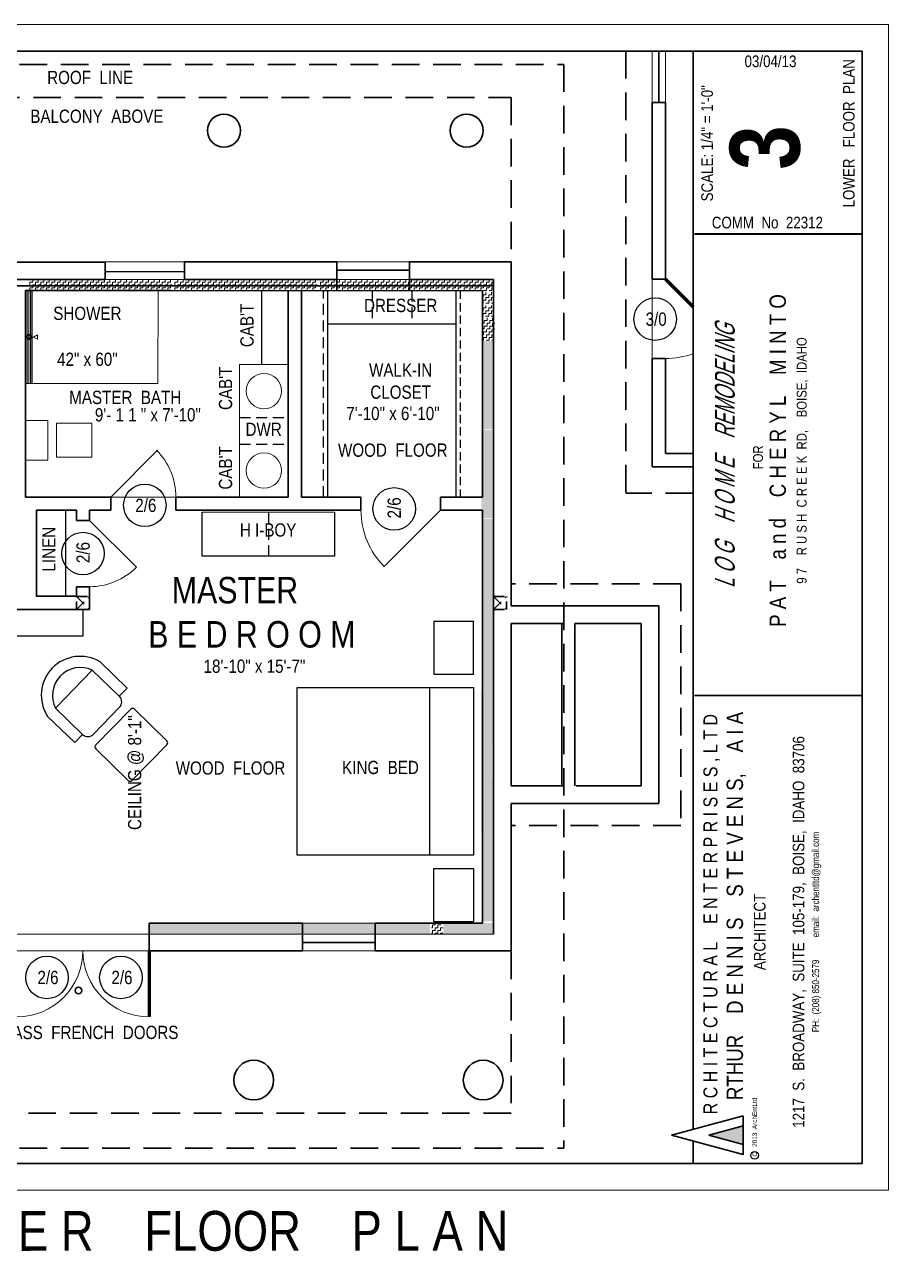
# Model space of a CAD drawing. Header units: inches. Extents: x -243 to 1912, y 329 to 1529.
# Drawn here: x 181 to 573, y 329 to 885 of the extents above; entities that cross this region are included whole.
import ezdxf

# ---------------------------------------------------------------- set-up
doc = ezdxf.new("R2010")
doc.units = ezdxf.units.IN
doc.header["$MEASUREMENT"] = 0
doc.linetypes.add('DOT', pattern=[0.25, 0, -0.25])
doc.linetypes.add('HIDDEN', pattern=[0.375, 0.25, -0.125])
for name, color, linetype, lineweight in [('BUILT-INS', 36, 'Continuous', 25), ('COUNTERTOPS', 7, 'Continuous', 20), ('DOORS', 7, 'Continuous', 60), ('DRIVEWAY', 7, 'DOT', 30), ('FOUNDATION', 7, 'Continuous', 30), ('FURNITURE', 36, 'Continuous', 25), ('PLUMBING', 5, 'Continuous', 20), ('ROOF', 7, 'HIDDEN', 30), ('WALL FRAMING', 7, 'Continuous', 30), ('WALLS', 7, 'Continuous', 30), ('WINDOWS', 5, 'Continuous', 30)]:
    doc.layers.add(name, color=color, linetype=linetype, lineweight=lineweight)
for name, color, linetype in [('LLPLUMBING', 102, 'Continuous'), ('TEXT', 7, 'Continuous'), ('TEXT80', 15, 'Continuous'), ('TITLE BLOCK', 7, 'Continuous'), ('TITLE_BLOCK', 250, 'Continuous')]:
    doc.layers.add(name, color=color, linetype=linetype)
doc.styles.add('ARCH ENT', font='technical.ttf', dxfattribs={"height": 2})
doc.styles.add('ARCHENT', font='technical.ttf', dxfattribs={"height": 6})
doc.styles.add('EXIST', font='romans.shx', dxfattribs={"width": 0.75, "oblique": 20, "height": 12})

msp = doc.modelspace()

# ---------------------------------------------------------------- hatches: boundary and pattern name
at = {"layer": 'TITLE_BLOCK', "linetype": 'Continuous', "ltscale": 0.5}
msp.add_hatch(color=1, dxfattribs=at).paths.add_polyline_path([(506.87, 386.07), (491.29, 381.84), (506.87, 377.61)])
at = {"layer": 'WALLS', "linetype": 'Continuous', "lineweight": 20, "ltscale": 20}
h = msp.add_hatch(dxfattribs=at)
h.set_pattern_fill('ZIGZAG', color=46, scale=10, style=0)
h.set_pattern_definition([(0, (72.3783, -0.5), (1.25, 1.25), [1.25, -1.25]), (90, (73.6283, -0.5), (-1.25, 1.25), [1.25, -1.25])])
h.paths.add_polyline_path([(230.06, 769.41), (186.06, 769.42), (186.06, 764.42), (230.06, 764.41)])
h.paths.add_polyline_path([(186.06, 769.42), (183.57, 769.42), (183.57, 764.42), (186.06, 764.42)])
h.paths.add_polyline_path([(234.06, 769.41), (230.06, 769.41), (230.06, 764.41), (234.06, 764.41)])
h.paths.add_polyline_path([(236.56, 769.41), (234.06, 769.41), (234.06, 764.41), (236.56, 764.41)])
h.paths.add_polyline_path([(248.07, 769.4), (236.56, 769.41), (236.56, 764.41), (248.07, 764.4)])
h = msp.add_hatch(dxfattribs=at)
h.set_pattern_fill('ZIGZAG', color=46, scale=10, style=0)
h.set_pattern_definition([(0, (138.1074, -0.5), (1.25, 1.25), [1.25, -1.25]), (90, (139.3574, -0.5), (-1.25, 1.25), [1.25, -1.25])])
h.paths.add_polyline_path([(295.79, 769.41), (251.79, 769.42), (251.79, 764.42), (295.79, 764.41)])
h.paths.add_polyline_path([(251.79, 769.42), (249.29, 769.42), (249.29, 764.42), (251.79, 764.42)])
h.paths.add_polyline_path([(299.79, 769.41), (295.79, 769.41), (295.79, 764.41), (299.79, 764.41)])
h.paths.add_polyline_path([(302.29, 769.41), (299.79, 769.41), (299.79, 764.41), (302.29, 764.41)])
h.paths.add_polyline_path([(313.8, 769.4), (302.29, 769.41), (302.29, 764.41), (313.79, 764.4)])
h = msp.add_hatch(dxfattribs=at)
h.set_pattern_fill('ZIGZAG', color=46, scale=10, style=0)
h.set_pattern_definition([(0, (204.0099, -0.5), (1.25, 1.25), [1.25, -1.25]), (90, (205.2599, -0.5), (-1.25, 1.25), [1.25, -1.25])])
h.paths.add_polyline_path([(361.69, 769.41), (317.69, 769.42), (317.69, 764.42), (361.69, 764.41)])
h.paths.add_polyline_path([(317.69, 769.42), (315.2, 769.42), (315.2, 764.42), (317.69, 764.42)])
h.paths.add_polyline_path([(365.69, 769.41), (361.69, 769.41), (361.69, 764.41), (365.69, 764.41)])
h.paths.add_polyline_path([(368.2, 769.41), (365.69, 769.41), (365.69, 764.41), (368.2, 764.41)])
h.paths.add_polyline_path([(379.7, 769.4), (368.2, 769.41), (368.2, 764.41), (379.7, 764.4)])
h = msp.add_hatch(dxfattribs=at)
h.set_pattern_fill('ZIGZAG', color=46, scale=10, style=0)
h.set_pattern_definition([(0, (269.255, -0.5), (1.25, 1.25), [1.25, -1.25]), (90, (270.505, -0.5), (-1.25, 1.25), [1.25, -1.25])])
h.paths.add_polyline_path([(382.94, 769.42), (380.44, 769.42), (380.44, 764.42), (382.94, 764.42)])
h.paths.add_polyline_path([(393.68, 764.41), (393.68, 769.41), (382.94, 769.42), (382.94, 764.42)])
h = msp.add_hatch(dxfattribs=at)
h.set_pattern_fill('ZIGZAG', color=46, scale=10, style=0)
h.set_pattern_definition([(360, (115.3427, -6.2129), (1.25, 1.25), [1.25, -1.25]), (90, (116.5927, -6.2129), (-1.25, 1.25), [1.25, -1.25])])
h.paths.add_polyline_path([(393.91, 758.68), (393.91, 763.69), (388.66, 763.69), (388.66, 758.68)])
h = msp.add_hatch(dxfattribs=at)
h.set_pattern_fill('ZIGZAG', color=46, scale=10, style=0)
h.set_pattern_definition([(360, (115.3427, -12.1983), (1.25, 1.25), [1.25, -1.25]), (90, (116.5927, -12.1983), (-1.25, 1.25), [1.25, -1.25])])
h.paths.add_polyline_path([(393.91, 752.7), (393.91, 757.7), (388.66, 757.7), (388.66, 752.7)])
h = msp.add_hatch(dxfattribs=at)
h.set_pattern_fill('ZIGZAG', color=46, scale=10, style=0)
h.set_pattern_definition([(360, (115.8157, -17.8687), (1.25, 1.25), [1.25, -1.25]), (90, (117.0657, -17.8687), (-1.25, 1.25), [1.25, -1.25])])
h.paths.add_polyline_path([(394.38, 747.03), (394.38, 752.03), (389.14, 752.03), (389.14, 747.03)])
h = msp.add_hatch(dxfattribs=at)
h.set_pattern_fill('ZIGZAG', color=46, scale=10, style=0)
h.set_pattern_definition([(360, (115.5004, -23.0665), (1.25, 1.25), [1.25, -1.25]), (90, (116.7504, -23.0665), (-1.25, 1.25), [1.25, -1.25])])
h.paths.add_polyline_path([(394.07, 741.83), (394.07, 746.83), (388.82, 746.83), (388.82, 741.83)])
h = msp.add_hatch(dxfattribs=at)
h.set_pattern_fill('ZIGZAG', color=46, scale=10, angle=90, style=0)
h.set_pattern_definition([(90, (1158.2328, 447.97), (-1.25, 1.25), [1.25, -1.25]), (180, (1158.2328, 449.22), (-1.25, -1.25), [1.25, -1.25])])
h.paths.add_polyline_path([(388.32, 605.65), (388.32, 561.65), (393.32, 561.65), (393.32, 605.65)])
h.paths.add_polyline_path([(388.32, 561.65), (388.32, 559.16), (393.32, 559.16), (393.32, 561.65)])
h.paths.add_polyline_path([(388.33, 609.65), (388.32, 605.65), (393.32, 605.65), (393.33, 609.65)])
h.paths.add_polyline_path([(388.33, 612.16), (388.33, 609.65), (393.33, 609.65), (393.33, 612.16)])
h.paths.add_polyline_path([(388.33, 623.66), (388.33, 612.16), (393.33, 612.16), (393.33, 623.66)])
h.paths.add_polyline_path([(388.33, 705.65), (388.33, 701.66), (393.33, 701.66), (393.33, 705.65)])
h.paths.add_polyline_path([(393.34, 741.66), (388.33, 741.66), (388.33, 705.65), (393.33, 705.65)])
h = msp.add_hatch(dxfattribs=at)
h.set_pattern_fill('ZIGZAG', color=46, scale=10, angle=90, style=0)
h.set_pattern_definition([(90, (1158.1126, 407.6917), (-1.25, 1.25), [1.25, -1.25]), (180, (1158.1126, 408.9417), (-1.25, -1.25), [1.25, -1.25])])
h.paths.add_polyline_path([(388.2, 565.38), (388.2, 521.38), (393.2, 521.38), (393.2, 565.38)])
h.paths.add_polyline_path([(388.2, 521.38), (388.2, 518.88), (393.2, 518.88), (393.2, 521.38)])
h.paths.add_polyline_path([(388.21, 569.38), (388.2, 565.38), (393.2, 565.38), (393.21, 569.38)])
h.paths.add_polyline_path([(388.21, 571.88), (388.21, 569.38), (393.21, 569.38), (393.21, 571.88)])
h.paths.add_polyline_path([(388.21, 583.38), (388.21, 571.88), (393.21, 571.88), (393.21, 583.38)])
h.paths.add_polyline_path([(388.21, 665.38), (388.21, 661.38), (393.21, 661.38), (393.21, 665.38)])
h.paths.add_polyline_path([(393.22, 701.38), (388.21, 701.38), (388.21, 665.38), (393.21, 665.38)])
h = msp.add_hatch(dxfattribs=at)
h.set_pattern_fill('ZIGZAG', color=46, scale=10, angle=90, style=0)
h.set_pattern_definition([(90, (1159.0308, 367.4637), (-1.25, 1.25), [1.25, -1.25]), (180, (1159.0308, 368.7137), (-1.25, -1.25), [1.25, -1.25])])
h.paths.add_polyline_path([(389.12, 525.15), (389.11, 481.15), (394.11, 481.15), (394.12, 525.15)])
h.paths.add_polyline_path([(389.11, 481.15), (389.11, 478.65), (394.11, 478.65), (394.11, 481.15)])
h.paths.add_polyline_path([(389.12, 529.15), (389.12, 525.15), (394.12, 525.15), (394.12, 529.15)])
h.paths.add_polyline_path([(389.12, 531.65), (389.12, 529.15), (394.12, 529.15), (394.12, 531.65)])
h.paths.add_polyline_path([(389.13, 543.15), (389.12, 531.65), (394.12, 531.65), (394.13, 543.15)])
h.paths.add_polyline_path([(389.13, 625.15), (389.13, 621.15), (394.13, 621.15), (394.13, 625.15)])
h.paths.add_polyline_path([(394.14, 661.15), (389.13, 661.15), (389.13, 625.15), (394.13, 625.15)])
h = msp.add_hatch(dxfattribs=at)
h.set_pattern_fill('ZIGZAG', color=46, scale=10, style=0)
h.set_pattern_definition([(360, (92.2723, -291.6716), (1.25, 1.25), [1.25, -1.25]), (90, (93.5223, -291.6716), (-1.25, 1.25), [1.25, -1.25])])
h.paths.add_polyline_path([(370.84, 473.22), (370.84, 478.23), (365.59, 478.23), (365.59, 473.22)])
h = msp.add_hatch(dxfattribs=at)
h.set_pattern_fill('ZIGZAG', color=46, scale=10, style=0)
h.set_pattern_definition([(0, (-1.7173, 0), (1.25, 1.25), [1.25, -1.25]), (90, (-0.4673, 0), (-1.25, 1.25), [1.25, -1.25])])
h.paths.add_polyline_path([(255.97, 477.9), (251.97, 477.9), (251.97, 472.9), (255.97, 472.9)])
h.paths.add_polyline_path([(299.97, 477.9), (255.97, 477.9), (255.97, 472.9), (299.97, 472.9)])
h.paths.add_polyline_path([(303.97, 477.9), (299.97, 477.9), (299.97, 472.9), (303.97, 472.9)])
h.paths.add_polyline_path([(305.47, 477.9), (303.97, 477.9), (303.97, 472.9), (305.47, 472.9)])
h.paths.add_polyline_path([(338.47, 477.9), (305.47, 477.9), (305.47, 472.9), (338.47, 472.9)])
h.paths.add_polyline_path([(347.97, 477.9), (338.47, 477.9), (338.47, 472.9), (347.97, 472.9)])
h.paths.add_polyline_path([(351.97, 477.9), (347.97, 477.9), (347.97, 472.9), (351.97, 472.9)])
h.paths.add_polyline_path([(364.97, 477.9), (351.97, 477.9), (351.97, 472.9), (364.97, 472.9)])
h.paths.add_polyline_path([(393.97, 477.9), (370.97, 477.9), (370.97, 472.9), (393.97, 472.9)])
h.paths.add_polyline_path([(237.67, 477.9), (237.67, 472.9), (251.97, 472.9), (251.97, 477.9)])

# ---------------------------------------------------------------- linework, layer by layer
at = {"layer": 'BUILT-INS', "linetype": 'Continuous', "ltscale": 20}
msp.add_line((199.73, 664.92), (199.76, 625.94), dxfattribs=at)
at = {"layer": 'COUNTERTOPS', "linetype": 'Continuous', "ltscale": 20}
for p, q in [((278.68, 730.9), (300.68, 730.9)), ((278.68, 670.9), (278.68, 730.9))]:
    msp.add_line(p, q, dxfattribs=at)
at = {"layer": 'DOORS', "ltscale": 15}
msp.add_line((471.68, 769.65), (484.21, 757.13), dxfattribs=at)
at = {"layer": 'DOORS', "color": 5, "linetype": 'Continuous', "ltscale": 15}
msp.add_line((237.67, 465.4), (237.67, 435.4), dxfattribs=at)
at = {"layer": 'DOORS', "lineweight": 9, "ltscale": 15}
msp.add_arc((471.68, 769.65), 35.99, 270, 290.3616, dxfattribs=at)
at = {"layer": 'DOORS', "linetype": 'Continuous', "lineweight": 5, "ltscale": 15}
for centre, radius, start, end in [((219.8, 670.92), 30, 0, 45), ((369.68, 664.9), 36, 180, 225)]:
    msp.add_arc(centre, radius, start, end, dxfattribs=at)
at = {"layer": 'DOORS', "color": 7, "linetype": 'Continuous', "lineweight": 5, "ltscale": 15}
for centre, start, end in [((177.67, 465.4), 270, 0), ((237.67, 465.4), 180, 270)]:
    msp.add_arc(centre, 30, start, end, dxfattribs=at)
at = {"layer": 'DRIVEWAY', "color": 7, "linetype": 'Continuous', "lineweight": 9, "ltscale": 20}
msp.add_arc((210.68, 660.3), 30, 270, 315, dxfattribs=at)
at = {"layer": 'FOUNDATION', "color": 8, "ltscale": 15}
for p, q in [((468.68, 621.65), (401.68, 621.65)), ((468.68, 621.65), (468.68, 532.15)), ((460.68, 613.65), (430.68, 613.65)), ((460.68, 613.65), (460.68, 540.15)), ((425.68, 540.15), (401.68, 540.15)), ((460.68, 540.15), (431.18, 540.15)), ((468.68, 532.15), (401.68, 532.15))]:
    msp.add_line(p, q, dxfattribs=at)
at = {"layer": 'FURNITURE', "linetype": 'Continuous', "ltscale": 20}
for p, q in [((288.69, 730.9), (288.7, 764.39)), ((318.68, 670.9), (318.68, 764.39)), ((318.68, 749.39), (376.68, 749.39)), ((261.74, 644.07), (261.74, 664.07)), ((321.74, 664.07), (321.74, 644.07)), ((321.74, 644.07), (261.74, 644.07)), ((366.71, 614.65), (366.71, 590.65)), ((366.71, 614.65), (384.71, 614.65)), ((384.71, 590.65), (384.71, 614.65)), ((366.71, 590.65), (384.71, 590.65)), ((304.71, 584.65), (384.71, 584.65)), ((304.71, 508.65), (304.71, 584.65)), ((364.71, 584.65), (364.71, 508.65)), ((384.71, 584.65), (384.71, 508.65)), ((384.71, 508.65), (304.71, 508.65)), ((366.71, 478.65), (366.71, 502.65)), ((366.71, 502.65), (384.71, 502.65)), ((384.71, 502.65), (384.71, 478.65)), ((366.71, 478.65), (384.71, 478.65))]:
    msp.add_line(p, q, dxfattribs=at)
at = {"layer": 'FURNITURE', "linetype": 'HIDDEN', "ltscale": 20}
for p, q in [((316.68, 670.9), (316.68, 764.39)), ((338.68, 764.39), (338.68, 749.39)), ((356.68, 764.39), (356.68, 749.39)), ((278.68, 706.9), (300.68, 706.9)), ((278.68, 694.9), (300.68, 694.9)), ((291.74, 664.07), (291.74, 644.07))]:
    msp.add_line(p, q, dxfattribs=at)
at = {"layer": 'FURNITURE', "linetype": 'Continuous', "ltscale": 15}
for p, q in [((376.68, 764.38), (376.68, 670.9)), ((207.67, 619.9), (207.67, 607.9))]:
    msp.add_line(p, q, dxfattribs=at)
at = {"layer": 'FURNITURE', "linetype": 'HIDDEN', "ltscale": 15}
msp.add_line((378.68, 764.38), (378.68, 670.9), dxfattribs=at)
at = {"layer": 'FURNITURE', "color": 46, "linetype": 'Continuous', "lineweight": 20, "ltscale": 20}
msp.add_line((261.74, 664.07), (321.74, 664.07), dxfattribs=at)
at = {"layer": 'FURNITURE', "ltscale": 15}
msp.add_line((207.67, 607.9), (174.68, 607.9), dxfattribs=at)
at = {"layer": 'FURNITURE', "linetype": 'Continuous', "ltscale": 0.75}
for p, q in [((195.23, 575.2), (211.89, 592.5)), ((224.26, 575.68), (212.51, 563.46)), ((229.42, 574.84), (213.42, 558.51)), ((245.73, 560.45), (231.02, 574.86)), ((213.43, 556.89), (228.14, 542.49)), ((229.75, 542.5), (245.76, 558.84))]:
    msp.add_line(p, q, dxfattribs=at)
for points in [[(211.87, 592.49), (211.87, 592.49), (224.15, 580.67), (227.72, 584.37), (215.44, 596.2)], [(195.23, 575.2), (195.23, 575.2), (207.51, 563.37), (203.94, 559.66), (191.66, 571.49)]]:
    msp.add_lwpolyline(points, dxfattribs=at)
for centre, radius, start, end in [((206.34, 581.17), 17.58, 58.7663, 213.4056), ((206.52, 580.99), 12.69, 65.0105, 207.1613), ((221.71, 578.12), 3.53, 316.0859, 46.0859), ((230.22, 574.04), 1.14, 45.5876, 135.5876), ((230.22, 574.04), 1.14, 45.5876, 135.5876), ((230.24, 574.04), 1.14, 45.5876, 135.5876), ((209.96, 565.91), 3.53, 226.0859, 316.0859), ((214.23, 557.71), 1.14, 135.5876, 225.5876), ((244.93, 559.64), 1.14, 315.5876, 45.5876), ((244.93, 559.64), 1.14, 315.5876, 45.5876), ((244.94, 559.64), 1.14, 315.5876, 45.5876), ((228.94, 543.3), 1.14, 225.5876, 315.5876)]:
    msp.add_arc(centre, radius, start, end, dxfattribs=at)
at = {"layer": 'LLPLUMBING', "color": 3, "linetype": 'Continuous', "lineweight": 20, "ltscale": 20}
for p, q in [((184.68, 722.4), (184.68, 764.4)), ((241.68, 722.4), (241.69, 764.4))]:
    msp.add_line(p, q, dxfattribs=at)
at = {"layer": 'LLPLUMBING', "lineweight": 20, "ltscale": 15}
msp.add_line((181.69, 722.41), (241.69, 722.4), dxfattribs=at)
at = {"layer": 'PLUMBING', "linetype": 'Continuous', "lineweight": 9, "ltscale": 20}
for p, q in [((182.44, 722.41), (182.44, 764.41)), ((183.18, 722.41), (183.19, 764.41)), ((183.93, 722.4), (183.94, 764.4))]:
    msp.add_line(p, q, dxfattribs=at)
at = {"layer": 'PLUMBING', "linetype": 'Continuous', "lineweight": 25, "ltscale": 20}
msp.add_line((184.68, 722.4), (184.68, 764.4), dxfattribs=at)
at = {"layer": 'PLUMBING', "linetype": 'Continuous', "lineweight": 20, "ltscale": 20}
for p, q in [((185.24, 743.4), (181.68, 743.4)), ((187.01, 744.43), (185.24, 743.4)), ((187.01, 742.38), (185.24, 743.4)), ((187.01, 744.43), (187.01, 742.38))]:
    msp.add_line(p, q, dxfattribs=at)
at = {"layer": 'PLUMBING', "linetype": 'Continuous', "lineweight": 20, "ltscale": 15}
for p, q in [((191.68, 705.65), (181.68, 705.65)), ((191.68, 705.65), (191.68, 687.65)), ((195.68, 688.95), (195.68, 704.35)), ((195.68, 704.35), (211.68, 704.35)), ((211.68, 688.95), (211.68, 704.35)), ((191.68, 687.65), (181.68, 687.65)), ((195.68, 688.95), (211.68, 688.95))]:
    msp.add_line(p, q, dxfattribs=at)
at = {"layer": 'PLUMBING', "linetype": 'Continuous', "lineweight": 30, "ltscale": 15}
msp.add_circle((183.18, 743.4), 1, dxfattribs=at)
at = {"layer": 'PLUMBING', "linetype": 'Continuous', "lineweight": 20, "ltscale": 15}
for centre in [(289.68, 718.9), (289.68, 682.9)]:
    msp.add_circle(centre, 8, dxfattribs=at)
at = {"layer": 'PLUMBING', "color": 3, "linetype": 'Continuous', "lineweight": 30, "ltscale": 15}
msp.add_circle((205.68, 447.4), 1.5, dxfattribs=at)
at = {"layer": 'ROOF', "ltscale": 50}
for p in [(453.68, 872.95), (484.21, 672.65)]:
    msp.add_line(p, (453.68, 672.65), dxfattribs=at)
at = {"layer": 'ROOF', "linetype": 'HIDDEN', "ltscale": 50}
for p, q in [((-102.32, 866.9), (425.68, 866.9)), ((425.68, 866.9), (425.68, 375.9)), ((-102.32, 375.9), (425.68, 375.9))]:
    msp.add_line(p, q, dxfattribs=at)
at = {"layer": 'ROOF', "color": 8, "ltscale": 50}
for p, q in [((478.68, 631.65), (401.68, 631.65)), ((478.68, 522.15), (401.68, 522.15))]:
    msp.add_line(p, q, dxfattribs=at)
at = {"layer": 'ROOF', "color": 8, "linetype": 'HIDDEN', "ltscale": 50}
msp.add_line((478.68, 631.65), (478.68, 522.15), dxfattribs=at)
at = {"layer": 'TEXT', "linetype": 'Continuous', "ltscale": 15}
for centre in [(467.02, 751.52), (235.72, 667.16), (348.74, 665.54), (207.7, 645.3), (191.34, 453.29), (224.87, 453.29)]:
    msp.add_circle(centre, 9.63, dxfattribs=at)
at = {"layer": 'TITLE BLOCK', "color": 7, "linetype": 'Continuous', "lineweight": 0, "ltscale": 0.5}
for p, q in [((572.77, 884.95), (-243.22, 884.95)), ((572.77, 884.95), (572.77, 356.95)), ((-243.22, 356.95), (572.77, 356.95))]:
    msp.add_line(p, q, dxfattribs=at)
at = {"layer": 'TITLE BLOCK', "color": 7, "linetype": 'Continuous', "lineweight": 30, "ltscale": 0.5}
for p, q in [((560.77, 872.95), (-219.22, 872.95)), ((484.21, 384.51), (484.21, 872.95)), ((560.77, 368.95), (560.77, 872.95)), ((484.8, 581.02), (560.77, 581.02)), ((506.87, 390.66), (474.38, 381.84)), ((506.87, 390.66), (506.87, 373.02)), ((506.87, 390.63), (506.87, 372.99)), ((506.87, 386.04), (491.29, 381.81)), ((506.87, 386.04), (491.29, 381.81)), ((484.21, 368.95), (484.21, 379.18)), ((506.87, 377.58), (491.29, 381.81)), ((506.87, 377.58), (491.29, 381.81)), ((-219.22, 368.95), (560.77, 368.95))]:
    msp.add_line(p, q, dxfattribs=at)
at = {"layer": 'TITLE BLOCK', "color": 7, "linetype": 'Continuous', "lineweight": 30, "ltscale": 0.0625}
msp.add_line((474.38, 381.84), (506.87, 373.02), dxfattribs=at)
at = {"layer": 'TITLE BLOCK', "color": 7, "linetype": 'Continuous', "lineweight": 30, "ltscale": 0.5, "const_width": 0.791}
msp.add_lwpolyline([(484.8, 790.05), (560.77, 790.05)], dxfattribs=at)
at = {"layer": 'TITLE BLOCK', "color": 7, "linetype": 'Continuous'}
msp.add_circle((512.08, 372.71), 1.75, dxfattribs=at)
at = {"layer": 'WALL FRAMING', "lineweight": 9, "ltscale": 15}
for p, q in [((465.68, 872.95), (465.68, 849.65)), ((471.68, 872.95), (471.68, 849.65)), ((217.73, 777.4), (253.71, 777.42)), ((322.68, 777.4), (355.68, 777.4)), ((217.73, 769.41), (253.66, 769.42)), ((322.69, 769.4), (355.69, 769.4)), ((465.68, 769.65), (465.68, 733.65)), ((230.68, 472.9), (156.68, 472.9)), ((307.18, 472.9), (230.68, 472.9)), ((340.18, 477.9), (307.18, 477.9)), ((340.18, 472.9), (307.18, 472.9)), ((393.68, 472.9), (340.18, 472.9)), ((237.67, 465.4), (177.67, 465.4)), ((340.18, 465.4), (307.18, 465.4))]:
    msp.add_line(p, q, dxfattribs=at)
at = {"layer": 'WALL FRAMING', "linetype": 'HIDDEN', "ltscale": 50}
for p, q in [((-152.32, 851.9), (401.68, 851.9)), ((401.68, 851.9), (401.68, 777.4)), ((401.68, 465.02), (401.68, 391.4)), ((401.68, 391.77), (-152.32, 391.77))]:
    msp.add_line(p, q, dxfattribs=at)
at = {"layer": 'WALL FRAMING', "ltscale": 15}
for p, q in [((465.68, 849.65), (465.68, 769.65)), ((465.73, 849.65), (471.73, 849.66)), ((471.68, 849.66), (471.68, 769.66)), ((163.29, 777.34), (217.73, 777.32)), ((217.73, 777.4), (217.73, 769.41)), ((253.71, 777.42), (322.68, 777.4)), ((253.73, 777.4), (253.73, 769.41)), ((322.68, 777.4), (322.69, 764.39)), ((355.68, 777.4), (355.69, 764.38)), ((355.68, 777.4), (401.68, 777.4)), ((401.68, 777.4), (401.68, 621.65)), ((163.3, 769.39), (217.73, 769.4)), ((253.73, 769.41), (322.69, 769.4)), ((355.69, 769.4), (393.68, 769.4)), ((393.68, 769.4), (393.68, 664.9)), ((471.64, 769.66), (465.64, 769.65)), ((113.63, 766.57), (393.69, 766.54)), ((181.69, 764.4), (181.68, 670.9)), ((181.69, 764.4), (247.69, 764.4)), ((247.6, 764.4), (388.7, 764.38)), ((300.69, 764.39), (300.68, 670.9)), ((306.68, 764.39), (306.68, 670.9)), ((388.7, 764.38), (388.7, 670.89)), ((471.68, 733.66), (465.68, 733.65)), ((465.68, 733.65), (465.68, 684.65)), ((471.68, 733.66), (471.68, 690.65)), ((241.47, 692.11), (220.26, 670.9)), ((484.21, 690.65), (471.68, 690.65)), ((484.21, 684.65), (465.68, 684.65)), ((465.68, 684.65), (471.68, 684.65)), ((220.26, 670.9), (181.68, 670.9)), ((220.26, 670.9), (220.26, 664.9)), ((249.8, 670.9), (249.8, 664.9)), ((300.68, 670.9), (249.8, 670.9)), ((333.68, 670.9), (306.68, 670.9)), ((333.68, 664.9), (333.68, 670.9)), ((369.68, 664.9), (369.68, 670.9)), ((388.7, 670.89), (369.68, 670.89)), ((186.68, 664.92), (186.68, 625.9)), ((204.68, 664.92), (186.68, 664.92)), ((204.68, 664.92), (204.68, 660.3)), ((210.68, 664.92), (210.68, 660.3)), ((220.26, 664.92), (210.68, 664.92)), ((333.68, 664.9), (249.8, 664.9)), ((344.23, 639.44), (369.68, 664.9)), ((388.7, 664.89), (369.68, 664.89)), ((388.7, 664.89), (388.7, 477.9)), ((393.68, 664.9), (393.68, 472.9)), ((210.68, 660.3), (204.68, 660.3)), ((231.9, 639.08), (210.68, 660.3)), ((210.67, 630.3), (204.67, 630.3)), ((204.68, 630.3), (204.68, 625.9)), ((210.68, 630.3), (210.68, 620)), ((204.68, 625.95), (186.68, 625.93)), ((210.68, 619.9), (162.68, 619.9)), ((401.68, 532.15), (401.68, 465.4)), ((307.18, 477.9), (237.67, 477.9)), ((237.67, 465.4), (237.67, 477.9)), ((307.18, 465.4), (307.18, 477.9)), ((340.18, 465.4), (340.18, 477.9)), ((388.7, 477.9), (340.18, 477.9)), ((307.18, 465.4), (237.67, 465.4)), ((401.68, 465.4), (340.18, 465.4))]:
    msp.add_line(p, q, dxfattribs=at)
at = {"layer": 'WALL FRAMING', "color": 1, "linetype": 'HIDDEN', "lineweight": 30, "ltscale": 15}
for p, q in [((204.67, 619.9), (204.67, 625.9)), ((210.67, 619.9), (210.67, 625.9)), ((393.68, 619.9), (393.68, 625.9)), ((399.68, 619.9), (399.68, 625.9))]:
    msp.add_line(p, q, dxfattribs=at)
at = {"layer": 'WALL FRAMING', "color": 1, "linetype": 'HIDDEN', "lineweight": 9, "ltscale": 20}
for p, q in [((204.67, 625.9), (210.67, 619.9)), ((204.67, 619.9), (210.67, 625.9)), ((393.68, 625.9), (399.68, 619.9)), ((393.68, 619.9), (399.68, 625.9))]:
    msp.add_line(p, q, dxfattribs=at)
at = {"layer": 'WALL FRAMING', "color": 1, "linetype": 'HIDDEN', "lineweight": 30, "ltscale": 20}
for p, q in [((204.67, 625.9), (210.67, 625.9)), ((393.68, 625.9), (399.68, 625.9)), ((204.67, 619.9), (210.67, 619.9)), ((393.68, 619.9), (399.68, 619.9))]:
    msp.add_line(p, q, dxfattribs=at)
at = {"layer": 'WALL FRAMING', "color": 8, "ltscale": 15}
for p, q in [((401.68, 613.65), (401.68, 540.15)), ((425.68, 613.65), (401.68, 613.65)), ((424.68, 613.65), (424.68, 540.15)), ((430.68, 613.65), (430.68, 540.15))]:
    msp.add_line(p, q, dxfattribs=at)
at = {"layer": 'WALL FRAMING', "ltscale": 15}
for centre, radius in [((271.58, 836.9), 7.5), ((381.58, 836.9), 7.5), ((285.06, 406.77), 9), ((389.06, 406.77), 9)]:
    msp.add_circle(centre, radius, dxfattribs=at)
at = {"layer": 'WALLS', "linetype": 'Continuous', "lineweight": 9, "ltscale": 20}
msp.add_line((220.26, 670.9), (249.8, 670.92), dxfattribs=at)
at = {"layer": 'WINDOWS', "ltscale": 15}
for p, q in [((468.71, 872.95), (468.73, 849.65)), ((217.73, 773.06), (253.71, 772.97)), ((322.68, 773.65), (355.68, 773.65)), ((307.18, 469.15), (340.18, 469.15))]:
    msp.add_line(p, q, dxfattribs=at)

# ---------------------------------------------------------------- texts
at = {"layer": 'COUNTERTOPS', "insert": (272.31, 720.16), "char_height": 6, "width": 360.0625, "attachment_point": 5, "rotation": 90.0328, "style": 'ARCHENT'}
msp.add_mtext("{\\C7;CAB'T}", dxfattribs=at)
at = {"layer": 'TEXT80', "attachment_point": 5, "style": 'ARCHENT'}
for s, insert, char_height, width, rotation in [('{\\C7;ROOF  LINE}', (210.93, 860.94), 6, 360.0625, 0.0328), ('{\\C7;BALCONY  ABOVE}', (213.97, 843.37), 6, 360.0625, 0.0328), ('{\\C7;SHOWER}', (209.67, 754.08), 6, 360.0625, 0.0328), ("{\\C7;CAB'T}", (282.04, 748.63), 6, 360.0625, 90.0328), ('{\\C7;DRESSER}', (351.67, 757.66), 6, 360.0625, 0.0328), ('{\\C7;DRESSER}', (351.67, 757.66), 6, 360.0625, 0.0328), ('{\\C7;3/0}', (467.47, 751.45), 6, 360.0625, 0.0328), ('{\\C7;42" x 60"}', (209.67, 733.27), 6, 360.0625, 0.0328), ('{\\C7;WALK-IN\\PCLOSET}', (351.67, 723.39), 6, 360.0625, 0.0328), ('{\\C7;\\P^IMASTER  BATH}', (225.88, 721.01), 6, 360.0625, 0.0328), ('{\\C7;7\'-10" x 6\'-10"}', (348.17, 708.73), 6, 360.0625, 0.0328), ('{\\C7;9\'- 1 1 " x 7\'-10"}', (237.09, 708.13), 6, 360.0625, 0.0328), ('{\\C7;DWR}', (289.57, 701.61), 6, 360.0625, 0.0328), ('{\\C7;WOOD  FLOOR}', (348.09, 692.12), 6, 360.0625, 0.0328), ("{\\C7;CAB'T}", (272.31, 684.11), 6, 360.0625, 90.0328), ('{\\C7;2/6}', (236.17, 667.1), 6, 360.0625, 0.0328), ('{\\C7;2/6}', (348.8, 665.99), 6, 360.0625, 90.0328), ('{\\C7;LINEN}', (192.2, 647.29), 6, 360.0625, 90.0328), ('{\\C7;H I-BOY}', (291.6, 655.94), 6, 360.0625, 0.0328), ('{\\C7;2/6}', (207.77, 645.75), 6, 360.0625, 90.0328), ('{\\C7;MASTER\\P    B E D R O O M }', (276.57, 618.63), 12, 360.0625, 0.0328), ('{\\C7;18\'-10" x 15\'-7"}', (285.4, 594.23), 6, 360.0625, 0.0328), ('{\\C7;WOOD  FLOOR}', (274.54, 548.12), 6, 360.0625, 0.0328), ('{\\C7;KING  BED}', (342.52, 548.36), 6, 360.0625, 0.0328), ('{\\C7;2/6}', (191.82, 453.23), 6, 360.0625, 359.9672), ('{\\C7;2/6}', (225.35, 453.23), 6, 360.0625, 359.9672), ('{\\C7;  PRELIMINARY   L O W E R    FLOOR    P L A N}', (173, 338.3), 18, 477.4227, 0.0328)]:
    msp.add_mtext(s, dxfattribs=dict(at, insert=insert, char_height=char_height, width=width, rotation=rotation))
at = {"layer": 'TEXT80', "color": 3, "char_height": 6, "width": 360.0625, "attachment_point": 5, "style": 'ARCHENT'}
for s, insert, rotation in [('{\\C7;CEILING @ 8\'-1"}', (231.7, 546.06), 90.0328), ('{\\C7;GLASS  FRENCH  DOORS}', (208.74, 428.32), 0.0328)]:
    msp.add_mtext(s, dxfattribs=dict(at, insert=insert, rotation=rotation))
at = {"layer": 'TITLE BLOCK', "color": 7, "linetype": 'Continuous', "lineweight": 30, "ltscale": 0.5, "char_height": 5.2755, "attachment_point": 5, "style": 'ARCH ENT'}
for s, insert in [('\\A1;03/04/13', (519.3, 868.27)), ('COMM  No  22312', (517.89, 795.21))]:
    msp.add_mtext(s, dxfattribs=dict(at, insert=insert))
at = {"layer": 'TITLE BLOCK', "color": 7, "linetype": 'Continuous', "lineweight": 30, "ltscale": 0.5, "rotation": 90, "style": 'ARCH ENT'}
for s, insert, char_height, attachment_point in [('LOWER   FLOOR  PLAN', (554.83, 835.69), 5.2755, 5), ('SCALE: 1/4" = 1\'-0"  ', (490.61, 831.16), 5.2755, 5), ('{\\fTechnical|b1|i0|c0|p34;3}', (500.83, 829.23), 31.6532, 2), ('\\P{\\H0.3769x;  FOR\\P\\H1.644x;P A T    a n d    C H E R Y L    M I N T O\\P\\H0.6083x;9 7    R U S H  C R E E K  RD,    BOISE,  IDAHO}', (514.04, 687.46), 11.9011, 5), ('        R C H I T E C T U R A L    E N T E R P R I S E S , L T D\\P{\\H1.167x;          RTHUR    D E N N I S    S T E V E N S,    A I A\\P\\H0.7145x;ARCHITECT\\P\\P1217  S.  BROADWAY,  SUITE  105-179,  BOISE,  IDAHO  83706\\P\\H0.5999x;PH:  (208) 850-2579          email:  archentltd@gmail.com}', (488.89, 473.88), 6.3306, 2)]:
    msp.add_mtext(s, dxfattribs=dict(at, insert=insert, char_height=char_height, attachment_point=attachment_point))
at = {"layer": 'TITLE BLOCK', "color": 7, "linetype": 'Continuous', "lineweight": 9, "ltscale": 50, "insert": (494.07, 689.42), "char_height": 9, "width": 201.5, "attachment_point": 2, "rotation": 90, "style": 'EXIST'}
msp.add_mtext('{\\fTechnical|b0|i0|c0|p34;L O G    H O M E    REMODELING}', dxfattribs=at)
at = {"layer": 'TITLE BLOCK', "color": 7, "linetype": 'HIDDEN', "insert": (511.08, 372.1), "char_height": 2.0983, "width": 29.5, "attachment_point": 1, "rotation": 90, "style": 'ARCHENT'}
msp.add_mtext('C   2013  ArchEntLtd', dxfattribs=at)

doc.saveas('drawing.dxf')
